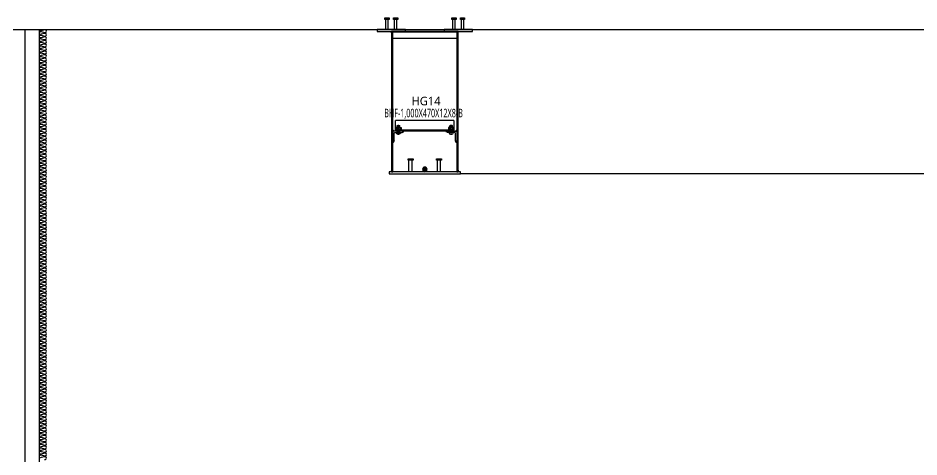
# Model space of a CAD drawing. Header units: millimetres. Extents: x 367092 to 767578, y 396038 to 811791.
# Drawn here: x 491659 to 497985, y 438246 to 441331 of the extents above; entities that cross this region are included whole.
import ezdxf
from ezdxf.enums import TextEntityAlignment as Align

# ---------------------------------------------------------------- set-up
doc = ezdxf.new("R2010")
doc.units = ezdxf.units.MM
doc.header["$LTSCALE"] = 100
doc.header["$MEASUREMENT"] = 0
doc.header["$PDSIZE"] = -10
doc.linetypes.add('HIDDEN', pattern=[9.525, 6.35, -3.175])
doc.layers.get('0').update_dxf_attribs({"linetype": 'CONTINUOUS'})
doc.layers.get('Defpoints').update_dxf_attribs({"color": 171, "linetype": 'CONTINUOUS'})
for name, color, linetype in [('BOLT', 8, 'CONTINUOUS'), ('cen', 14, 'CONTINUOUS'), ('CON', 2, 'CONTINUOUS'), ('ELE-6', 8, 'CONTINUOUS'), ('FIN(패널-125글라스울)', 4, 'CONTINUOUS'), ('HF', 3, 'CONTINUOUS'), ('INSUL', 8, 'CONTINUOUS'), ('plate', 8, 'CONTINUOUS'), ('R', 3, 'CONTINUOUS'), ('SB', 7, 'CONTINUOUS'), ('STUD', 6, 'CONTINUOUS'), ('W', 7, 'CONTINUOUS')]:
    doc.layers.add(name, color=color, linetype=linetype)
doc.styles.add('나눔바른고딕', font='NanumBarunGothic.ttf')

# ---------------------------------------------------------------- blocks, each defined once
blk = doc.blocks.new('SB16')
at = {"layer": 'STUD'}
for p, q in [((-8, 0), (-8, 70)), ((8, 0), (8, 70))]:
    blk.add_line(p, q, dxfattribs=at)
blk.add_lwpolyline([(-14.5, 70), (-14.5, 80), (14.5, 80), (14.5, 70)], close=True, dxfattribs=at)
blk = doc.blocks.new('*U383')
at = {"layer": 'BOLT'}
for p, q in [((-20, 0), (20, 0)), ((-20, 0), (-20, -4.5)), ((-17, 15), (17, 15)), ((20, 0), (20, -4.5)), ((-20, -4.5), (20, -4.5)), ((-18, -18.8), (-18, -6.2)), ((-13.5, -4.5), (13.5, -4.5)), ((-13.5, -20.5), (13.5, -20.5)), ((-10, -20.5), (-10, -31.2)), ((-10, -31.2), (-8, -33.2)), ((-10, -31.2), (10, -31.2)), ((-9, -18.8), (-9, -6.2)), ((-8, -33.2), (8, -33.2)), ((10, -31.2), (8, -33.2)), ((9, -18.8), (9, -6.2)), ((10, -20.5), (10, -31.2)), ((18, -18.8), (18, -6.2))]:
    blk.add_line(p, q, dxfattribs=at)
at = {"layer": 'BOLT', "linetype": 'HIDDEN'}
for p, q in [((-10, 15), (-10, 0)), ((10, 15), (10, 0))]:
    blk.add_line(p, q, dxfattribs=at)
at = {"layer": 'BOLT'}
for centre, radius, start, end in [((0, 10.3), 17.6, 15.51871, 164.48129), ((-13.5, -11.2), 6.71, 47.89655, 132.10345), ((-13.5, -13.8), 6.71, 227.89655, 312.10345), ((0, -28.7), 24.2, 68.21321, 111.78679), ((0, 3.7), 24.2, 248.21321, 291.78679), ((13.5, -11.2), 6.71, 47.89655, 132.10345), ((13.5, -13.8), 6.71, 227.89655, 312.10345)]:
    blk.add_arc(centre, radius, start, end, dxfattribs=at)
at = {"layer": 'cen'}
blk.add_line((0, 32.8), (0, -38.3), dxfattribs=at)
blk = doc.blocks.new('W')
at = {"layer": 'W'}
h = blk.add_hatch(color=256, dxfattribs=at)
h.dxf.hatch_style = 1
edge = h.paths.add_edge_path()
edge.add_line((0, 0), (0, 7.5))
edge.add_arc((0, 0), 7.5, 90, 180)
edge.add_line((-7.5, 0), (0, 0))
blk.add_lwpolyline([(0, 0), (0, 7.5, 0.414214), (-7.5, 0)], format="xyb", close=True, dxfattribs=at)
blk = doc.blocks.new('*U382')
at = {"layer": 'STUD', "color": 0, "linetype": 'ByBlock'}
for p, q in [((0, 11), (-80, 11)), ((0, -11), (-80, -11))]:
    blk.add_line(p, q, dxfattribs=at)
blk.add_lwpolyline([(-80, -17.5), (-90, -17.5), (-90, 17.5), (-80, 17.5)], close=True, dxfattribs=at)
blk = doc.blocks.new('R')
at = {"layer": 'R', "const_width": 15}
blk.add_lwpolyline([(-7.5, -15, 1), (7.5, -15, 1)], format="xyb", close=True, dxfattribs=at)
at = {"layer": 'R'}
blk.add_circle((0, -15), 15, dxfattribs=at)
blk = doc.blocks.new('HG14-SEC')
at = {"layer": 'W'}
h = blk.add_hatch(color=256, dxfattribs=at)
h.dxf.hatch_style = 1
h.paths.add_polyline_path([(-225, -15), (-235, -25), (-235, -15)])
h = blk.add_hatch(color=256, dxfattribs=at)
h.dxf.hatch_style = 1
h.paths.add_polyline_path([(225, -15), (235, -25), (235, -15)])
h = blk.add_hatch(color=256, dxfattribs=at)
h.dxf.hatch_style = 1
edge = h.paths.add_edge_path()
edge.add_line((-225, -790), (-225, -797.5))
edge.add_arc((-234.1, -781.8), 18.2, 300.24012, 362.53896)
edge.add_arc((-226.6, -779.4), 10.7, 278.68434, 351.31566, ccw=False)
h = blk.add_hatch(color=256, dxfattribs=at)
h.dxf.hatch_style = 1
edge = h.paths.add_edge_path()
edge.add_line((225, -790), (225, -797.5))
edge.add_arc((234.1, -781.8), 18.2, 177.46104, 239.75988, ccw=False)
edge.add_arc((226.6, -779.4), 10.7, 188.68434, 261.31566)
h = blk.add_hatch(color=256, dxfattribs=at)
h.dxf.hatch_style = 1
h.paths.add_polyline_path([(-225, -1000), (-235, -990), (-235, -1000)])
h = blk.add_hatch(color=256, dxfattribs=at)
h.dxf.hatch_style = 1
h.paths.add_polyline_path([(225, -1000), (235, -990), (235, -1000)])
at = {"layer": 'Defpoints'}
for p in [(-235, -20), (235, -20), (0, -1000), (0, -1015)]:
    blk.add_point(p, dxfattribs=at)
at = {"layer": 'HF', "linetype": 'ByBlock'}
for p, q in [((-135, 0), (-335, 0)), ((-335, 0), (-335, -15)), ((-135, -15), (-135, 0)), ((335, 0), (135, 0)), ((135, 0), (135, -15)), ((335, -15), (335, 0)), ((-335, -15), (-135, -15)), ((135, -15), (335, -15))]:
    blk.add_line(p, q, dxfattribs=at)
for points in [[(-235, -1000), (-225, -1000), (-225, -15), (-235, -15)], [(225, -1000), (235, -1000), (235, -15), (225, -15)], [(-250, -1015), (250, -1015), (250, -1000), (-250, -1000)]]:
    blk.add_lwpolyline(points, close=True, dxfattribs=at)
for points in [[(-207, -724), (-159, -724, 0.414214), (-150, -715), (-225, -715), (-225, -790, 0.414214), (-216, -781), (-216, -733, -0.414214)], [(207, -724), (159, -724, -0.414214), (150, -715), (225, -715), (225, -790, -0.414214), (216, -781), (216, -733, 0.414214)]]:
    blk.add_lwpolyline(points, format="xyb", close=True, dxfattribs=at)
at = {"layer": 'plate', "color": 0}
for p, q in [((225, -15), (-225, -15)), ((225, -15), (-225, -15)), ((225, -19), (-225, -19)), ((225, -19), (-225, -19))]:
    blk.add_line(p, q, dxfattribs=at)
at = {"layer": 'plate'}
for p, q in [((225, -15), (-225, -15)), ((225, -19), (-225, -19)), ((225, -65), (-225, -65)), ((225, -65), (-225, -65)), ((225, -65), (-225, -65)), ((205, -640), (-205, -640)), ((-205, -715), (-205, -640)), ((205, -640), (205, -715)), ((205, -709), (-205, -709)), ((205, -715), (-205, -715))]:
    blk.add_line(p, q, dxfattribs=at)
at = {"layer": 'W'}
for points in [[(-225, -15), (-235, -25), (-235, -15)], [(225, -15), (235, -25), (235, -15)], [(-225, -1000), (-235, -990), (-235, -1000)], [(225, -1000), (235, -990), (235, -1000)]]:
    blk.add_lwpolyline(points, close=True, dxfattribs=at)
for points in [[(-225, -790), (-225, -797.5, 0.278729), (-216, -781, -0.327968)], [(225, -790), (225, -797.5, -0.278729), (216, -781, 0.327968)]]:
    blk.add_lwpolyline(points, format="xyb", close=True, dxfattribs=at)
at = {"xscale": -1}
blk.add_blockref('W', (-225, -715), dxfattribs=at)
blk.add_blockref('W', (225, -715))
at = {"xscale": -1.066666666666665, "yscale": 1.066666666666665, "zscale": 1.066666666666665, "rotation": 180}
blk.add_blockref('R', (0, -1000), dxfattribs=at)
at = {"layer": 'BOLT', "xscale": -1, "rotation": 180}
blk.add_blockref('*U383', (-185, -709), dxfattribs=at)
at = {"layer": 'BOLT', "rotation": 180}
blk.add_blockref('*U383', (185, -709), dxfattribs=at)
at = {"layer": 'SB', "color": 4, "rotation": 270}
for p in [(-100, -1000), (100, -1000)]:
    blk.add_blockref('*U382', p, dxfattribs=at)
at = {"layer": 'STUD'}
for p in [(-265, 0), (-205, 0), (205, 0), (265, 0)]:
    blk.add_blockref('SB16', p, dxfattribs=at)
at = {"layer": 'Defpoints', "style": '나눔바른고딕'}
blk.add_text('HG14', height=60, dxfattribs=at).set_placement((8.6, -551.5), align=Align.BOTTOM_CENTER)
at = {"layer": 'Defpoints', "style": '나눔바른고딕', "width": 0.6}
blk.add_text('BHF-1,000X470X12X8-B', height=60, dxfattribs=at).set_placement((-8.9, -636.1), align=Align.BOTTOM_CENTER)

msp = doc.modelspace()

# ---------------------------------------------------------------- linework, layer by layer
at = {"layer": 'CON', "ltscale": 1000}
msp.add_line((423351.8, 441251), (533944.1, 441251), dxfattribs=at)
at = {"layer": 'ELE-6', "ltscale": 10000}
msp.add_line((500190.1, 440236), (494765.1, 440236), dxfattribs=at)
at = {"layer": 'FIN(패널-125글라스울)', "ltscale": 0.1}
for points in [[(491708.8, 433151), (491708.8, 441251)], [(491808.8, 433151), (491808.8, 441251)]]:
    msp.add_lwpolyline(points, dxfattribs=at)
at = {"layer": 'INSUL', "ltscale": 10000}
msp.add_lwpolyline([(491845.3, 438229.1, 1.449198), (491845.3, 438247.8), (491822.4, 438241.6, -0.524856), (491808.8, 438251, -0.524856), (491822.4, 438260.3), (491845.3, 438254.1, 1.449198), (491845.3, 438272.8), (491822.4, 438266.6, -0.524856), (491808.8, 438276, -0.524856), (491822.4, 438285.3), (491845.3, 438279.1, 1.449198), (491845.3, 438297.8), (491822.4, 438291.6, -0.524856), (491808.8, 438301, -0.524856), (491822.4, 438310.3), (491845.3, 438304.1, 1.449198), (491845.3, 438322.8), (491822.4, 438316.6, -0.524856), (491808.8, 438326, -0.524856), (491822.4, 438335.3), (491845.3, 438329.1, 1.449198), (491845.3, 438347.8), (491822.4, 438341.6, -0.524856), (491808.8, 438351, -0.524856), (491822.4, 438360.3), (491845.3, 438354.1, 1.449198), (491845.3, 438372.8), (491822.4, 438366.6, -0.524856), (491808.8, 438376, -0.524856), (491822.4, 438385.3), (491845.3, 438379.1, 1.449198), (491845.3, 438397.8), (491822.4, 438391.6, -0.524856), (491808.8, 438401, -0.524856), (491822.4, 438410.3), (491845.3, 438404.1, 1.449198), (491845.3, 438422.8), (491822.4, 438416.6, -0.524856), (491808.8, 438426, -0.524856), (491822.4, 438435.3), (491845.3, 438429.1, 1.449198), (491845.3, 438447.8), (491822.4, 438441.6, -0.524856), (491808.8, 438451, -0.524856), (491822.4, 438460.3), (491845.3, 438454.1, 1.449198), (491845.3, 438472.8), (491822.4, 438466.6, -0.524856), (491808.8, 438476, -0.524856), (491822.4, 438485.3), (491845.3, 438479.1, 1.449198), (491845.3, 438497.8), (491822.4, 438491.6, -0.524856), (491808.8, 438501, -0.524856), (491822.4, 438510.3), (491845.3, 438504.1, 1.449198), (491845.3, 438522.8), (491822.4, 438516.6, -0.524856), (491808.8, 438526, -0.524856), (491822.4, 438535.3), (491845.3, 438529.1, 1.449198), (491845.3, 438547.8), (491822.4, 438541.6, -0.524856), (491808.8, 438551, -0.524856), (491822.4, 438560.3), (491845.3, 438554.1, 1.449198), (491845.3, 438572.8), (491822.4, 438566.6, -0.524856), (491808.8, 438576, -0.524856), (491822.4, 438585.3), (491845.3, 438579.1, 1.449198), (491845.3, 438597.8), (491822.4, 438591.6, -0.524856), (491808.8, 438601, -0.524856), (491822.4, 438610.3), (491845.3, 438604.1, 1.449198), (491845.3, 438622.8), (491822.4, 438616.6, -0.524856), (491808.8, 438626, -0.524856), (491822.4, 438635.3), (491845.3, 438629.1, 1.449198), (491845.3, 438647.8), (491822.4, 438641.6, -0.524856), (491808.8, 438651, -0.524856), (491822.4, 438660.3), (491845.3, 438654.1, 1.449198), (491845.3, 438672.8), (491822.4, 438666.6, -0.524856), (491808.8, 438676, -0.524856), (491822.4, 438685.3), (491845.3, 438679.1, 1.449198), (491845.3, 438697.8), (491822.4, 438691.6, -0.524856), (491808.8, 438701, -0.524856), (491822.4, 438710.3), (491845.3, 438704.1, 1.449198), (491845.3, 438722.8), (491822.4, 438716.6, -0.524856), (491808.8, 438726, -0.524856), (491822.4, 438735.3), (491845.3, 438729.1, 1.449198), (491845.3, 438747.8), (491822.4, 438741.6, -0.524856), (491808.8, 438751, -0.524856), (491822.4, 438760.3), (491845.3, 438754.1, 1.449198), (491845.3, 438772.8), (491822.4, 438766.6, -0.524856), (491808.8, 438776, -0.524856), (491822.4, 438785.3), (491845.3, 438779.1, 1.449198), (491845.3, 438797.8), (491822.4, 438791.6, -0.524856), (491808.8, 438801, -0.524856), (491822.4, 438810.3), (491845.3, 438804.1, 1.449198), (491845.3, 438822.8), (491822.4, 438816.6, -0.524856), (491808.8, 438826, -0.524856), (491822.4, 438835.3), (491845.3, 438829.1, 1.449198), (491845.3, 438847.8), (491822.4, 438841.6, -0.524856), (491808.8, 438851, -0.524856), (491822.4, 438860.3), (491845.3, 438854.1, 1.449198), (491845.3, 438872.8), (491822.4, 438866.6, -0.524856), (491808.8, 438876, -0.524856), (491822.4, 438885.3), (491845.3, 438879.1, 1.449198), (491845.3, 438897.8), (491822.4, 438891.6, -0.524856), (491808.8, 438901, -0.524856), (491822.4, 438910.3), (491845.3, 438904.1, 1.449198), (491845.3, 438922.8), (491822.4, 438916.6, -0.524856), (491808.8, 438926, -0.524856), (491822.4, 438935.3), (491845.3, 438929.1, 1.449198), (491845.3, 438947.8), (491822.4, 438941.6, -0.524856), (491808.8, 438951, -0.524856), (491822.4, 438960.3), (491845.3, 438954.1, 1.449198), (491845.3, 438972.8), (491822.4, 438966.6, -0.524856), (491808.8, 438976, -0.524856), (491822.4, 438985.3), (491845.3, 438979.1, 1.449198), (491845.3, 438997.8), (491822.4, 438991.6, -0.524856), (491808.8, 439001, -0.524856), (491822.4, 439010.3), (491845.3, 439004.1, 1.449198), (491845.3, 439022.8), (491822.4, 439016.6, -0.524856), (491808.8, 439026, -0.524856), (491822.4, 439035.3), (491845.3, 439029.1, 1.449198), (491845.3, 439047.8), (491822.4, 439041.6, -0.524856), (491808.8, 439051, -0.524856), (491822.4, 439060.3), (491845.3, 439054.1, 1.449198), (491845.3, 439072.8), (491822.4, 439066.6, -0.524856), (491808.8, 439076, -0.524856), (491822.4, 439085.3), (491845.3, 439079.1, 1.449198), (491845.3, 439097.8), (491822.4, 439091.6, -0.524856), (491808.8, 439101, -0.524856), (491822.4, 439110.3), (491845.3, 439104.1, 1.449198), (491845.3, 439122.8), (491822.4, 439116.6, -0.524856), (491808.8, 439126, -0.524856), (491822.4, 439135.3), (491845.3, 439129.1, 1.449198), (491845.3, 439147.8), (491822.4, 439141.6, -0.524856), (491808.8, 439151, -0.524856), (491822.4, 439160.3), (491845.3, 439154.1, 1.449198), (491845.3, 439172.8), (491822.4, 439166.6, -0.524856), (491808.8, 439176, -0.524856), (491822.4, 439185.3), (491845.3, 439179.1, 1.449198), (491845.3, 439197.8), (491822.4, 439191.6, -0.524856), (491808.8, 439201, -0.524856), (491822.4, 439210.3), (491845.3, 439204.1, 1.449198), (491845.3, 439222.8), (491822.4, 439216.6, -0.524856), (491808.8, 439226, -0.524856), (491822.4, 439235.3), (491845.3, 439229.1, 1.449198), (491845.3, 439247.8), (491822.4, 439241.6, -0.524856), (491808.8, 439251, -0.524856), (491822.4, 439260.3), (491845.3, 439254.1, 1.449198), (491845.3, 439272.8), (491822.4, 439266.6, -0.524856), (491808.8, 439276, -0.524856), (491822.4, 439285.3), (491845.3, 439279.1, 1.449198), (491845.3, 439297.8), (491822.4, 439291.6, -0.524856), (491808.8, 439301, -0.524856), (491822.4, 439310.3), (491845.3, 439304.1, 1.449198), (491845.3, 439322.8), (491822.4, 439316.6, -0.524856), (491808.8, 439326, -0.524856), (491822.4, 439335.3), (491845.3, 439329.1, 1.449198), (491845.3, 439347.8), (491822.4, 439341.6, -0.524856), (491808.8, 439351, -0.524856), (491822.4, 439360.3), (491845.3, 439354.1, 1.449198), (491845.3, 439372.8), (491822.4, 439366.6, -0.524856), (491808.8, 439376, -0.524856), (491822.4, 439385.3), (491845.3, 439379.1, 1.449198), (491845.3, 439397.8), (491822.4, 439391.6, -0.524856), (491808.8, 439401, -0.524856), (491822.4, 439410.3), (491845.3, 439404.1, 1.449198), (491845.3, 439422.8), (491822.4, 439416.6, -0.524856), (491808.8, 439426, -0.524856), (491822.4, 439435.3), (491845.3, 439429.1, 1.449198), (491845.3, 439447.8), (491822.4, 439441.6, -0.524856), (491808.8, 439451, -0.524856), (491822.4, 439460.3), (491845.3, 439454.1, 1.449198), (491845.3, 439472.8), (491822.4, 439466.6, -0.524856), (491808.8, 439476, -0.524856), (491822.4, 439485.3), (491845.3, 439479.1, 1.449198), (491845.3, 439497.8), (491822.4, 439491.6, -0.524856), (491808.8, 439501, -0.524856), (491822.4, 439510.3), (491845.3, 439504.1, 1.449198), (491845.3, 439522.8), (491822.4, 439516.6, -0.524856), (491808.8, 439526, -0.524856), (491822.4, 439535.3), (491845.3, 439529.1, 1.449198), (491845.3, 439547.8), (491822.4, 439541.6, -0.524856), (491808.8, 439551, -0.524856), (491822.4, 439560.3), (491845.3, 439554.1, 1.449198), (491845.3, 439572.8), (491822.4, 439566.6, -0.524856), (491808.8, 439576, -0.524856), (491822.4, 439585.3), (491845.3, 439579.1, 1.449198), (491845.3, 439597.8), (491822.4, 439591.6, -0.524856), (491808.8, 439601, -0.524856), (491822.4, 439610.3), (491845.3, 439604.1, 1.449198), (491845.3, 439622.8), (491822.4, 439616.6, -0.524856), (491808.8, 439626, -0.524856), (491822.4, 439635.3), (491845.3, 439629.1, 1.449198), (491845.3, 439647.8), (491822.4, 439641.6, -0.524856), (491808.8, 439651, -0.524856), (491822.4, 439660.3), (491845.3, 439654.1, 1.449198), (491845.3, 439672.8), (491822.4, 439666.6, -0.524856), (491808.8, 439676, -0.524856), (491822.4, 439685.3), (491845.3, 439679.1, 1.449198), (491845.3, 439697.8), (491822.4, 439691.6, -0.524856), (491808.8, 439701, -0.524856), (491822.4, 439710.3), (491845.3, 439704.1, 1.449198), (491845.3, 439722.8), (491822.4, 439716.6, -0.524856), (491808.8, 439726, -0.524856), (491822.4, 439735.3), (491845.3, 439729.1, 1.449198), (491845.3, 439747.8), (491822.4, 439741.6, -0.524856), (491808.8, 439751, -0.524856), (491822.4, 439760.3), (491845.3, 439754.1, 1.449198), (491845.3, 439772.8), (491822.4, 439766.6, -0.524856), (491808.8, 439776, -0.524856), (491822.4, 439785.3), (491845.3, 439779.1, 1.449198), (491845.3, 439797.8), (491822.4, 439791.6, -0.524856), (491808.8, 439801, -0.524856), (491822.4, 439810.3), (491845.3, 439804.1, 1.449198), (491845.3, 439822.8), (491822.4, 439816.6, -0.524856), (491808.8, 439826, -0.524856), (491822.4, 439835.3), (491845.3, 439829.1, 1.449198), (491845.3, 439847.8), (491822.4, 439841.6, -0.524856), (491808.8, 439851, -0.524856), (491822.4, 439860.3), (491845.3, 439854.1, 1.449198), (491845.3, 439872.8), (491822.4, 439866.6, -0.524856), (491808.8, 439876, -0.524856), (491822.4, 439885.3), (491845.3, 439879.1, 1.449198), (491845.3, 439897.8), (491822.4, 439891.6, -0.524856), (491808.8, 439901, -0.524856), (491822.4, 439910.3), (491845.3, 439904.1, 1.449198), (491845.3, 439922.8), (491822.4, 439916.6, -0.524856), (491808.8, 439926, -0.524856), (491822.4, 439935.3), (491845.3, 439929.1, 1.449198), (491845.3, 439947.8), (491822.4, 439941.6, -0.524856), (491808.8, 439951, -0.524856), (491822.4, 439960.3), (491845.3, 439954.1, 1.449198), (491845.3, 439972.8), (491822.4, 439966.6, -0.524856), (491808.8, 439976, -0.524856), (491822.4, 439985.3), (491845.3, 439979.1, 1.449198), (491845.3, 439997.8), (491822.4, 439991.6, -0.524856), (491808.8, 440001, -0.524856), (491822.4, 440010.3), (491845.3, 440004.1, 1.449198), (491845.3, 440022.8), (491822.4, 440016.6, -0.524856), (491808.8, 440026, -0.524856), (491822.4, 440035.3), (491845.3, 440029.1, 1.449198), (491845.3, 440047.8), (491822.4, 440041.6, -0.524856), (491808.8, 440051, -0.524856), (491822.4, 440060.3), (491845.3, 440054.1, 1.449198), (491845.3, 440072.8), (491822.4, 440066.6, -0.524856), (491808.8, 440076, -0.524856), (491822.4, 440085.3), (491845.3, 440079.1, 1.449198), (491845.3, 440097.8), (491822.4, 440091.6, -0.524856), (491808.8, 440101, -0.524856), (491822.4, 440110.3), (491845.3, 440104.1, 1.449198), (491845.3, 440122.8), (491822.4, 440116.6, -0.524856), (491808.8, 440126, -0.524856), (491822.4, 440135.3), (491845.3, 440129.1, 1.449198), (491845.3, 440147.8), (491822.4, 440141.6, -0.524856), (491808.8, 440151, -0.524856), (491822.4, 440160.3), (491845.3, 440154.1, 1.449198), (491845.3, 440172.8), (491822.4, 440166.6, -0.524856), (491808.8, 440176, -0.524856), (491822.4, 440185.3), (491845.3, 440179.1, 1.449198), (491845.3, 440197.8), (491822.4, 440191.6, -0.524856), (491808.8, 440201, -0.524856), (491822.4, 440210.3), (491845.3, 440204.1, 1.449198), (491845.3, 440222.8), (491822.4, 440216.6, -0.524856), (491808.8, 440226, -0.524856), (491822.4, 440235.3), (491845.3, 440229.1, 1.449198), (491845.3, 440247.8), (491822.4, 440241.6, -0.524856), (491808.8, 440251, -0.524856), (491822.4, 440260.3), (491845.3, 440254.1, 1.449198), (491845.3, 440272.8), (491822.4, 440266.6, -0.524856), (491808.8, 440276, -0.524856), (491822.4, 440285.3), (491845.3, 440279.1, 1.449198), (491845.3, 440297.8), (491822.4, 440291.6, -0.524856), (491808.8, 440301, -0.524856), (491822.4, 440310.3), (491845.3, 440304.1, 1.449198), (491845.3, 440322.8), (491822.4, 440316.6, -0.524856), (491808.8, 440326, -0.524856), (491822.4, 440335.3), (491845.3, 440329.1, 1.449198), (491845.3, 440347.8), (491822.4, 440341.6, -0.524856), (491808.8, 440351, -0.524856), (491822.4, 440360.3), (491845.3, 440354.1, 1.449198), (491845.3, 440372.8), (491822.4, 440366.6, -0.524856), (491808.8, 440376, -0.524856), (491822.4, 440385.3), (491845.3, 440379.1, 1.449198), (491845.3, 440397.8), (491822.4, 440391.6, -0.524856), (491808.8, 440401, -0.524856), (491822.4, 440410.3), (491845.3, 440404.1, 1.449198), (491845.3, 440422.8), (491822.4, 440416.6, -0.524856), (491808.8, 440426, -0.524856), (491822.4, 440435.3), (491845.3, 440429.1, 1.449198), (491845.3, 440447.8), (491822.4, 440441.6, -0.524856), (491808.8, 440451, -0.524856), (491822.4, 440460.3), (491845.3, 440454.1, 1.449198), (491845.3, 440472.8), (491822.4, 440466.6, -0.524856), (491808.8, 440476, -0.524856), (491822.4, 440485.3), (491845.3, 440479.1, 1.449198), (491845.3, 440497.8), (491822.4, 440491.6, -0.524856), (491808.8, 440501, -0.524856), (491822.4, 440510.3), (491845.3, 440504.1, 1.449198), (491845.3, 440522.8), (491822.4, 440516.6, -0.524856), (491808.8, 440526, -0.524856), (491822.4, 440535.3), (491845.3, 440529.1, 1.449198), (491845.3, 440547.8), (491822.4, 440541.6, -0.524856), (491808.8, 440551, -0.524856), (491822.4, 440560.3), (491845.3, 440554.1, 1.449198), (491845.3, 440572.8), (491822.4, 440566.6, -0.524856), (491808.8, 440576, -0.524856), (491822.4, 440585.3), (491845.3, 440579.1, 1.449198), (491845.3, 440597.8), (491822.4, 440591.6, -0.524856), (491808.8, 440601, -0.524856), (491822.4, 440610.3), (491845.3, 440604.1, 1.449198), (491845.3, 440622.8), (491822.4, 440616.6, -0.524856), (491808.8, 440626, -0.524856), (491822.4, 440635.3), (491845.3, 440629.1, 1.449198), (491845.3, 440647.8), (491822.4, 440641.6, -0.524856), (491808.8, 440651, -0.524856), (491822.4, 440660.3), (491845.3, 440654.1, 1.449198), (491845.3, 440672.8), (491822.4, 440666.6, -0.524856), (491808.8, 440676, -0.524856), (491822.4, 440685.3), (491845.3, 440679.1, 1.449198), (491845.3, 440697.8), (491822.4, 440691.6, -0.524856), (491808.8, 440701, -0.524856), (491822.4, 440710.3), (491845.3, 440704.1, 1.449198), (491845.3, 440722.8), (491822.4, 440716.6, -0.524856), (491808.8, 440726, -0.524856), (491822.4, 440735.3), (491845.3, 440729.1, 1.449198), (491845.3, 440747.8), (491822.4, 440741.6, -0.524856), (491808.8, 440751, -0.524856), (491822.4, 440760.3), (491845.3, 440754.1, 1.449198), (491845.3, 440772.8), (491822.4, 440766.6, -0.524856), (491808.8, 440776, -0.524856), (491822.4, 440785.3), (491845.3, 440779.1, 1.449198), (491845.3, 440797.8), (491822.4, 440791.6, -0.524856), (491808.8, 440801, -0.524856), (491822.4, 440810.3), (491845.3, 440804.1, 1.449198), (491845.3, 440822.8), (491822.4, 440816.6, -0.524856), (491808.8, 440826, -0.524856), (491822.4, 440835.3), (491845.3, 440829.1, 1.449198), (491845.3, 440847.8), (491822.4, 440841.6, -0.524856), (491808.8, 440851, -0.524856), (491822.4, 440860.3), (491845.3, 440854.1, 1.449198), (491845.3, 440872.8), (491822.4, 440866.6, -0.524856), (491808.8, 440876, -0.524856), (491822.4, 440885.3), (491845.3, 440879.1, 1.449198), (491845.3, 440897.8), (491822.4, 440891.6, -0.524856), (491808.8, 440901, -0.524856), (491822.4, 440910.3), (491845.3, 440904.1, 1.449198), (491845.3, 440922.8), (491822.4, 440916.6, -0.524856), (491808.8, 440926, -0.524856), (491822.4, 440935.3), (491845.3, 440929.1, 1.449198), (491845.3, 440947.8), (491822.4, 440941.6, -0.524856), (491808.8, 440951, -0.524856), (491822.4, 440960.3), (491845.3, 440954.1, 1.449198), (491845.3, 440972.8), (491822.4, 440966.6, -0.524856), (491808.8, 440976, -0.524856), (491822.4, 440985.3), (491845.3, 440979.1, 1.449198), (491845.3, 440997.8), (491822.4, 440991.6, -0.524856), (491808.8, 441001, -0.524856), (491822.4, 441010.3), (491845.3, 441004.1, 1.449198), (491845.3, 441022.8), (491822.4, 441016.6, -0.524856), (491808.8, 441026, -0.524856), (491822.4, 441035.3), (491845.3, 441029.1, 1.449198), (491845.3, 441047.8), (491822.4, 441041.6, -0.524856), (491808.8, 441051, -0.524856), (491822.4, 441060.3), (491845.3, 441054.1, 1.449198), (491845.3, 441072.8), (491822.4, 441066.6, -0.524856), (491808.8, 441076, -0.524856), (491822.4, 441085.3), (491845.3, 441079.1, 1.449198), (491845.3, 441097.8), (491822.4, 441091.6, -0.524856), (491808.8, 441101, -0.524856), (491822.4, 441110.3), (491845.3, 441104.1, 1.449198), (491845.3, 441122.8), (491822.4, 441116.6, -0.524856), (491808.8, 441126, -0.524856), (491822.4, 441135.3), (491845.3, 441129.1, 1.449198), (491845.3, 441147.8), (491822.4, 441141.6, -0.524856), (491808.8, 441151, -0.524856), (491822.4, 441160.3), (491845.3, 441154.1, 1.449198), (491845.3, 441172.8), (491822.4, 441166.6, -0.524856), (491808.8, 441176, -0.524856), (491822.4, 441185.3), (491845.3, 441179.1, 1.449198), (491845.3, 441197.8), (491822.4, 441191.6, -0.524856), (491808.8, 441201, -0.524856), (491822.4, 441210.3), (491845.3, 441204.1, 1.449198), (491845.3, 441222.8), (491822.4, 441216.6, -0.524856), (491808.8, 441226, -0.524856), (491822.4, 441235.3), (491845.3, 441229.1, 1.449198), (491845.3, 441247.8), (491822.4, 441241.6, -0.524856), (491808.8, 441251)], format="xyb", dxfattribs=at)

# ---------------------------------------------------------------- block references
msp.add_blockref('HG14-SEC', (494515.1, 441251))

doc.saveas('drawing.dxf')
